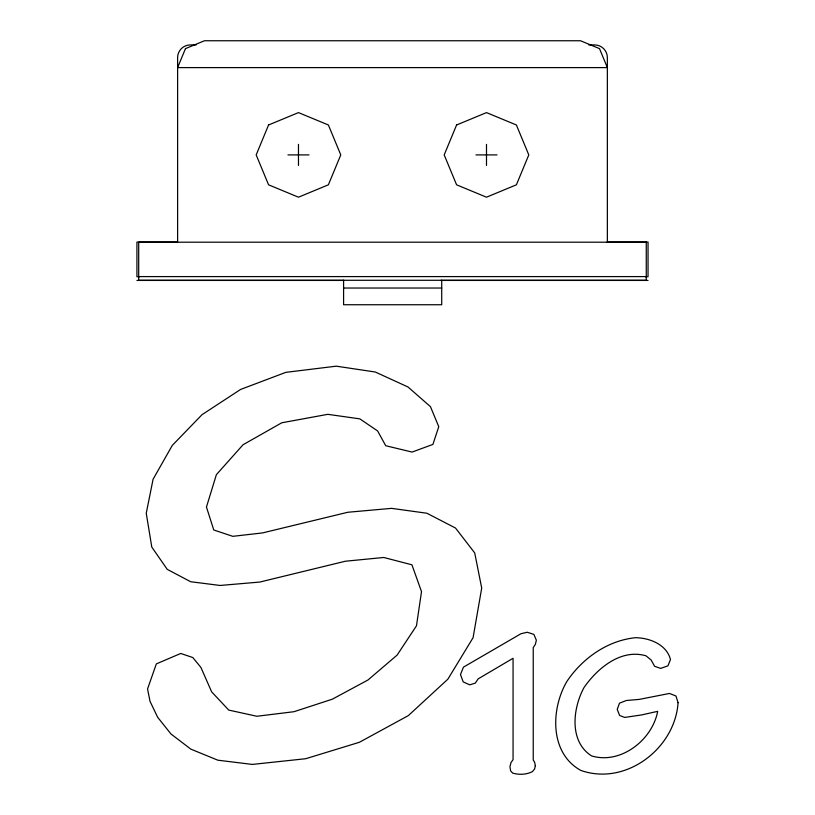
<?xml version="1.0" encoding="UTF-8"?>
<svg xmlns="http://www.w3.org/2000/svg" width="815" height="815" viewBox="0 0 815 815"><rect width="100%" height="100%" fill="white"/><g stroke="black" fill="none" stroke-linecap="round" stroke-linejoin="round"><path stroke-width="1.22" d="M196.14 44.927L190.303 44.927A12.694 12.694 0 0 0 177.609 57.61L177.609 242.075L136.93 242.075L136.93 276.713L139.477 276.713M588.827 44.927L594.665 44.927A12.694 12.694 0 0 1 607.358 57.61L607.358 242.198M287.94 154.901L309.017 154.901M475.95 154.901L497.028 154.901M607.358 242.075L648.037 242.075L648.037 276.713L645.49 276.713M138.693 276.591L646.264 276.591M136.93 280.431L344.174 280.431M440.793 280.431L648.037 280.431M343.594 288.031L441.72 288.031M486.494 144.367L486.494 165.435M441.72 280.258L441.72 304.739L343.594 304.739L343.594 280.258M298.473 144.367L298.473 165.435M678.07 702.673C675.065 748.547 625.655 786.302 580.789 770.399C549.402 753.141 550.787 708.856 566.904 681.411C582.419 658.326 607.297 640.651 635.333 637.707L635.557 637.707C649.667 637.87 666.67 644.543 670.48 659.508L667.933 665.845L660.721 668.402L654.588 666.283L651.175 660.048L646.02 655.82C621.02 648.506 597.548 668.117 584.09 687.432C572.762 708.103 568.839 741.568 591.629 755.923C620.826 764.715 652.387 739.837 657.674 711.342L641.629 714.928L624.708 717.424L619.614 715.468L617.23 709.396L619.502 703.162L626.338 700.503L639.133 699.413L669.502 693.453L675.951 696L678.07 702.673M421.518 591.649L416.475 625.808L397.119 655.097L367.993 679.985L332.367 699.178L293.971 711.709L256.878 716.263L228.74 710.079L211.655 691.864L200.918 667.454L192.788 657.532L180.747 653.467L156.348 663.879L147.556 688.93L150.001 701.297L157.641 717.241L170.987 733.999L190.832 749.128L217.839 760.191L252.324 764.419L305.686 758.724L359.374 742.292L408.335 715.611L447.873 679.17L473.087 637.687L481.706 588.073L474.717 552.927L455.514 528.039L426.887 513.236L391.587 508.356L347.822 512.258L262.573 532.918L232.805 536.331L213.775 529.995L206.45 507.052L216.372 474.676L243.053 444.746L281.776 422.781L327.813 414.326L359.863 418.879L377.589 430.921L385.729 445.724L412.084 452.07L432.908 444.42L438.765 426.683L430.463 406.675L408.009 386.993L375.318 372.027L336.269 366.169L285.841 372.353L240.608 389.438L202.059 414.652L172.291 445.397L153.088 479.23L146.252 513.236L151.784 547.069L167.238 569.359L190.669 581.727L220.111 585.465L259.812 582.053L345.377 561.229L383.773 557.48L411.921 564.805L421.518 591.649M535.312 765.662L534.66 768.912L532.389 771.642C526.429 774.708 519.124 774.953 512.737 773.14L510.648 770.929L509.935 766.834L510.974 762.606L513.063 759.672L513.063 658.286L478.181 678.854L475.247 683.143L469.715 684.834L463.215 681.911L460.475 674.555L463.47 667.139L520.928 633.754L527.244 632.257L533.886 634.406L536.351 640.203L535.384 644.298L533.234 647.619L533.234 760.069L534.599 762.147L535.312 765.662M185.474 48.615L177.609 67.604L607.358 67.604L599.494 48.615L580.494 40.75L204.473 40.75L185.474 48.615M268.563 124.99L256.175 154.901L268.563 184.811L298.473 197.199L328.384 184.811L340.772 154.901L328.384 124.99L298.473 112.602L268.563 124.99M456.583 124.99L444.195 154.901L456.583 184.811L486.494 197.199L516.394 184.811L528.792 154.901L516.394 124.99L486.494 112.602L456.583 124.99M646.264 242.198L138.693 242.198L138.693 280.279L646.264 280.279L646.264 242.198"/></g></svg>
